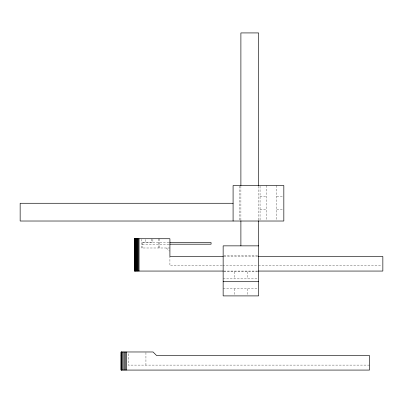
<?xml version="1.0" encoding="UTF-8"?>
<svg xmlns="http://www.w3.org/2000/svg" width="403" height="403" viewBox="0 0 403 403"><rect width="100%" height="100%" fill="white"/><g stroke="black" fill="none" stroke-linecap="round" stroke-linejoin="round"><path stroke-width="0.3" stroke-dasharray="2.02 1.51" d="M260.056 196.709L266.801 196.709M276.735 196.709L283.244 196.709M260.056 209.842L266.801 209.842M276.735 209.842L283.244 209.842M142.234 242.561L169.189 242.561M142.234 244.193L169.189 244.193M169.915 247.991L141.524 247.991L141.524 239.347M223.771 255.799L258.635 255.799M223.932 256.51L257.855 256.51M222.048 265.733L169.915 265.733L169.915 256.51M222.678 265.733L257.855 265.733M258.479 265.733L381.596 265.733M223.882 271.058L257.809 271.058M223.771 271.768L258.016 271.768M223.146 278.866L258.016 278.866M223.146 288.805L258.016 288.805M369.521 365.103L128.194 365.103L128.194 352.6M166.363 247.991L169.472 251.094M276.735 185.531L276.735 220.396M266.801 185.531L266.801 220.396M260.056 186.151L260.056 221.02M258.635 186.191L258.635 220.109M247.457 271.768L247.457 278.866M247.457 288.805L247.457 295.308M240.893 186.191L240.893 220.109M239.473 186.151L239.473 221.02M234.329 271.768L234.329 278.866M234.329 288.805L234.329 295.308M159.266 238.727L159.266 247.991M158.56 238.762L158.56 247.991M152.878 239.332L152.878 242.173L142.234 242.173L142.234 247.991M151.815 238.979L151.815 242.173M145.936 352.6L145.936 365.103M145.428 239.508L145.428 242.173"/><path stroke-width="0.6" d="M121.096 370.075L121.096 351.975L153.034 351.975L156.586 355.522L369.521 355.522L369.521 370.075L121.096 370.075L121.142 351.975M233.085 203.273L20.15 203.273L20.15 221.02L283.833 221.02L283.833 185.531L233.085 185.531L233.085 221.02M134.426 238.727L169.915 238.727L169.915 256.51L223.307 256.51M169.814 242.561L211.081 242.561L211.081 244.193L169.814 244.193M258.635 245.86L223.146 245.86L223.146 295.903L258.635 295.903L258.635 220.738M258.479 256.51L382.85 256.51L382.85 271.058L258.439 271.058M223.252 271.058L134.471 271.058L134.471 238.727M223.146 281.707L258.635 281.707M121.096 355.522L121.499 355.522M258.635 185.561L258.635 32.925L240.893 32.925L240.893 185.561M240.893 220.738L240.893 245.86M139.055 238.727L139.055 271.058M138.37 238.727L138.37 271.058M137.71 238.727L137.71 271.058M137.085 238.727L137.085 271.058M136.506 238.727L136.506 271.058M135.982 238.727L135.982 271.058M135.524 238.727L135.524 271.058M135.141 238.727L135.141 271.058M134.829 238.727L134.829 271.058M134.607 238.727L134.607 271.058M126.421 351.975L126.421 370.075M125.726 351.975L125.726 370.075M124.381 351.975L124.381 370.075M123.177 351.975L123.177 370.075M122.195 351.975L122.195 370.075M121.499 351.975L121.499 370.075M121.278 351.975L121.278 370.075"/></g></svg>
